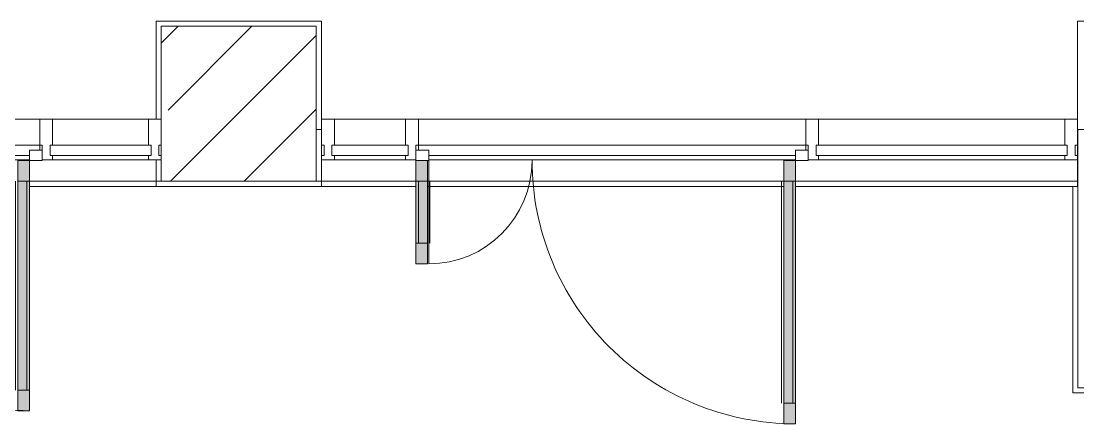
# Model space of a CAD drawing. Header units: millimetres. Extents: x -4185 to 186529, y -8553 to 29097.
# Drawn here: x 107136 to 111229, y 10760 to 12320 of the extents above; entities that cross this region are included whole.
import ezdxf

# ---------------------------------------------------------------- set-up
doc = ezdxf.new("R2010")
doc.units = ezdxf.units.MM
for name, color, linetype, lineweight, true_color in [('A-DETL-GENF-6', 7, 'Continuous', 5, 0xaaaaaa), ('A-DETL-GENF-7', 7, 'Continuous', 5, 0xe2e2e2), ('A-DOOR-3', 7, 'Continuous', 5, 0xaaaaaa), ('A-FLOR-1', 7, 'Continuous', 5, 0xaaaaaa)]:
    doc.layers.add(name, color=color, linetype=linetype, lineweight=lineweight, true_color=true_color)
for name, color, linetype, lineweight in [('A-GLAZ-CURT-2', 7, 'Continuous', 5), ('A-GLAZ-CWMG-2', 7, 'Continuous', 5), ('A-WALL', 7, 'Continuous', 9), ('I-WALL-3', 7, 'Continuous', 5), ('S-COLS-2', 7, 'Continuous', 5)]:
    doc.layers.add(name, color=color, linetype=linetype, lineweight=lineweight)

# ---------------------------------------------------------------- blocks, each defined once
blk = doc.blocks.new('Прямоугольный импост - Импост структурный с накладкой - 160мм Темный-32467808-1_10_1_птичка')
at = {"layer": 'A-GLAZ-CWMG-2'}
for p, q in [((-50, 40), (-50, 140)), ((-50, 140), (0, 140)), ((0, 140), (0, 40)), ((-40, 40), (-50, 40)), ((-50, -17), (-50, 0)), ((-50, 0), (-40, 0)), ((-40, 0), (-40, 40)), ((-10, 40), (-10, 0)), ((0, 40), (-10, 40)), ((-10, 0), (0, 0)), ((0, 0), (0, -17)), ((0, -17), (-50, -17))]:
    blk.add_line(p, q, dxfattribs=at)
blk = doc.blocks.new('Системная панель - Стекло - 40мм-32784007-1_10_1_птичка')
at = {"layer": 'A-GLAZ-CURT-2'}
for p, q in [((147.5, 0), (-147.5, 0)), ((-147.5, 0), (-147.5, -40)), ((147.5, -40), (147.5, 0)), ((-147.5, -40), (147.5, -40))]:
    blk.add_line(p, q, dxfattribs=at)
blk = doc.blocks.new('Дверь_Витражная_остекление_ - В-19-32784442-1_10_1_птичка')
at = {"layer": 'A-DETL-GENF-7'}
for points in [[(-665, 1040), (-710, 1040), (-710, 20), (-665, 20), (-665, 920)], [(715, 420), (715, 20), (760, 20), (760, 420)]]:
    blk.add_hatch(color=256, dxfattribs=at).paths.add_polyline_path(points)
at = {"layer": 'A-DETL-GENF-6'}
for p, q in [((-710, 1040), (-665, 1040)), ((-710, 1040), (-710, 20)), ((-665, 1040), (-710, 1040)), ((-710, 1040), (-710, 20)), ((-665, 1040), (-665, 20)), ((-665, 20), (-665, 1040)), ((-710, 960), (-665, 960)), ((-700, 960), (-700, 100)), ((-656, 960), (-656, 100)), ((760, 420), (715, 420)), ((715, 420), (715, 20)), ((760, 420), (715, 420)), ((715, 420), (715, 20)), ((760, 420), (760, 20)), ((760, 20), (760, 420)), ((706, 340), (706, 100)), ((760, 340), (715, 340)), ((750, 340), (750, 100)), ((-710, 100), (-665, 100)), ((760, 100), (715, 100)), ((-665, 20), (-710, 20)), ((-710, 20), (-665, 20))]:
    blk.add_line(p, q, dxfattribs=at)
at = {"layer": 'A-DOOR-3'}
for p, q in [((-710, 1040), (-710, 20)), ((710, 420), (710, 20)), ((-710, 20), (-760, 20)), ((-760, 20), (-760, -20)), ((-710, -20), (-710, 20)), ((760, 20), (710, 20)), ((710, 20), (710, -20)), ((760, -20), (760, 20)), ((-760, -20), (-710, -20)), ((710, -20), (760, -20))]:
    blk.add_line(p, q, dxfattribs=at)
for centre, radius, start, end in [((-710, 20), 1020, 360, 90), ((710, 20), 400, 90, 180)]:
    blk.add_arc(centre, radius, start, end, dxfattribs=at)
blk = doc.blocks.new('Прямоугольный импост - Импост структурный с накладкой - 160мм Темный-32784438-1_10_1_птичка')
at = {"layer": 'A-GLAZ-CWMG-2'}
for p, q in [((49156, 11940), (50656, 11940)), ((49156, 11820), (49156, 11840)), ((49156, 11840), (50656, 11840)), ((50656, 11840), (50656, 11820)), ((49196, 11800), (50616, 11800)), ((49196, 11783), (50616, 11783))]:
    blk.add_line(p, q, dxfattribs=at)
blk = doc.blocks.new('Системная панель - Стекло - 40мм-32784544-1_10_1_птичка')
at = {"layer": 'A-GLAZ-CURT-2'}
for p, q in [((486.5, 0), (-486.5, 0)), ((-486.5, 0), (-486.5, -40)), ((486.5, -40), (486.5, 0)), ((-486.5, -40), (486.5, -40))]:
    blk.add_line(p, q, dxfattribs=at)
blk = doc.blocks.new('Прямоугольный импост - Импост структурный с накладкой - 160мм Темный-32784005-1_10_1_птичка')
at = {"layer": 'A-GLAZ-CWMG-2'}
for p, q in [((48831, 11940), (49106, 11940)), ((48831, 11783), (49106, 11783))]:
    blk.add_line(p, q, dxfattribs=at)
blk = doc.blocks.new('Прямоугольный импост - Импост структурный с накладкой - 160мм Темный-V273-1_10_1_птичка')
at = {"layer": 'A-GLAZ-CWMG-2'}
for p, q in [((-25, 40), (-25, 140)), ((-25, 140), (25, 140)), ((25, 140), (25, 40)), ((-15, 40), (-25, 40)), ((-25, -17), (-25, 0)), ((-25, 0), (-15, 0)), ((-15, 0), (-15, 40)), ((15, 40), (15, 20)), ((25, 40), (15, 40)), ((15, -17), (-25, -17))]:
    blk.add_line(p, q, dxfattribs=at)
blk = doc.blocks.new('Прямоугольный импост - Импост структурный с накладкой - 160мм Темный-V274-1_10_1_птичка')
at = {"layer": 'A-GLAZ-CWMG-2'}
for p, q in [((-25, 40), (-25, 140)), ((-25, 140), (25, 140)), ((25, 140), (25, 40)), ((-15, 40), (-25, 40)), ((-15, 20), (-15, 40)), ((15, 40), (15, 0)), ((25, 40), (15, 40)), ((15, 0), (25, 0)), ((25, 0), (25, -17)), ((25, -17), (-15, -17))]:
    blk.add_line(p, q, dxfattribs=at)
blk = doc.blocks.new('Прямоугольный импост - Импост структурный с накладкой - 160мм Темный-32784440-1_10_1_птичка')
at = {"layer": 'A-GLAZ-CWMG-2'}
for p, q in [((50706, 11940), (51659, 11940)), ((50706, 11783), (51659, 11783))]:
    blk.add_line(p, q, dxfattribs=at)
blk = doc.blocks.new('Прямоугольный импост - Импост структурный с накладкой - 160мм Темный-30755843-1_10_1_птичка')
at = {"layer": 'A-GLAZ-CWMG-2'}
for p, q in [((0, 140), (-50, 140)), ((-50, 140), (-50, 40)), ((0, 40), (0, 140)), ((-50, 40), (-40, 40)), ((-40, 0), (-50, 0)), ((-50, 0), (-50, -17)), ((-40, 40), (-40, 0)), ((-10, 0), (-10, 40)), ((-10, 40), (0, 40)), ((0, 0), (-10, 0)), ((0, -17), (0, 0)), ((-50, -17), (0, -17))]:
    blk.add_line(p, q, dxfattribs=at)
blk = doc.blocks.new('Дверь_Витражная_остекление_ - В-9-32786634-1_10_1_птичка')
at = {"layer": 'A-DETL-GENF-7'}
for points in [[(-639.5, 989), (-684.5, 989), (-684.5, 20), (-639.5, 20), (-639.5, 920)], [(689.5, 420), (689.5, 20), (734.5, 20), (734.5, 420)]]:
    blk.add_hatch(color=256, dxfattribs=at).paths.add_polyline_path(points)
at = {"layer": 'A-DETL-GENF-6'}
for p, q in [((-684.5, 989), (-639.5, 989)), ((-684.5, 989), (-684.5, 20)), ((-639.5, 989), (-684.5, 989)), ((-684.5, 989), (-684.5, 20)), ((-639.5, 989), (-639.5, 20)), ((-639.5, 20), (-639.5, 989)), ((-684.5, 909), (-639.5, 909)), ((-674.5, 909), (-674.5, 100)), ((-630.5, 909), (-630.5, 100)), ((734.5, 420), (689.5, 420)), ((689.5, 420), (689.5, 20)), ((734.5, 420), (689.5, 420)), ((689.5, 420), (689.5, 20)), ((734.5, 420), (734.5, 20)), ((734.5, 20), (734.5, 420)), ((680.5, 340), (680.5, 100)), ((734.5, 340), (689.5, 340)), ((724.5, 340), (724.5, 100)), ((-684.5, 100), (-639.5, 100)), ((734.5, 100), (689.5, 100)), ((-639.5, 20), (-684.5, 20)), ((-684.5, 20), (-639.5, 20))]:
    blk.add_line(p, q, dxfattribs=at)
at = {"layer": 'A-DOOR-3'}
for p, q in [((-684.5, 989), (-684.5, 20)), ((684.5, 420), (684.5, 20)), ((-684.5, 20), (-734.5, 20)), ((-734.5, 20), (-734.5, -20)), ((-684.5, -20), (-684.5, 20)), ((734.5, 20), (684.5, 20)), ((684.5, 20), (684.5, -20)), ((734.5, -20), (734.5, 20)), ((-734.5, -20), (-684.5, -20)), ((684.5, -20), (734.5, -20))]:
    blk.add_line(p, q, dxfattribs=at)
for centre, radius, start, end in [((-684.5, 20), 969, 360, 90), ((684.5, 20), 400, 90, 180)]:
    blk.add_arc(centre, radius, start, end, dxfattribs=at)
blk = doc.blocks.new('Прямоугольный импост - Импост структурный с накладкой - 160мм Темный-32786259-1_10_1_птичка')
at = {"layer": 'A-GLAZ-CWMG-2'}
for p, q in [((46240, 11940), (47689, 11940)), ((46240, 11820), (46240, 11840)), ((46240, 11840), (47689, 11840)), ((47689, 11840), (47689, 11820)), ((46280, 11800), (47649, 11800)), ((46280, 11783), (47649, 11783))]:
    blk.add_line(p, q, dxfattribs=at)
blk = doc.blocks.new('Системная панель - Стекло - 40мм-32786365-1_10_1_птичка')
at = {"layer": 'A-GLAZ-CURT-2'}
for p, q in [((195.5, 0), (-195.5, 0)), ((-195.5, 0), (-195.5, -40)), ((195.5, -40), (195.5, 0)), ((-195.5, -40), (195.5, -40))]:
    blk.add_line(p, q, dxfattribs=at)
blk = doc.blocks.new('Прямоугольный импост - Импост структурный с накладкой - 160мм Темный-32786261-1_10_1_птичка')
at = {"layer": 'A-GLAZ-CWMG-2'}
for p, q in [((47739, 11940), (48110, 11940)), ((47739, 11783), (48110, 11783))]:
    blk.add_line(p, q, dxfattribs=at)

msp = doc.modelspace()

# ---------------------------------------------------------------- hatches: boundary and pattern name
at = {"layer": 'S-COLS-2'}
h = msp.add_hatch(dxfattribs=at)
h.set_pattern_fill('FP_90', color=256, style=0, pattern_type=2)
h.set_pattern_definition([(45, (59518.7, 0), (-285.123, 285.123), []), (45, (59803.8, 0), (-285.123, 285.123), [504.031, -100.806, 16.764, -84.042])])
h.paths.add_polyline_path([(107678.7, 11700), (108278.7, 11700), (108278.7, 12300), (107678.7, 12300), (107678.7, 12143.8)])

# ---------------------------------------------------------------- linework, layer by layer
at = {"layer": 'A-FLOR-1'}
for p, q in [((107658.7, 11940), (107658.7, 12320)), ((107658.7, 12320), (108298.7, 12320)), ((108298.7, 12320), (108298.7, 11900)), ((111227.7, 11940), (111227.7, 12320)), ((111227.7, 12320), (111851.2, 12320)), ((107658.7, 11679), (107658.7, 11783)), ((108664.7, 11680), (107167.7, 11680)), ((107167.7, 11679), (107658.7, 11679)), ((108298.7, 11700), (108298.7, 11679)), ((108298.7, 11679), (108664.7, 11679)), ((110089.7, 11680), (108709.7, 11680)), ((108709.7, 11679), (110089.7, 11679)), ((111208.7, 11680), (110134.7, 11680)), ((110134.7, 11679), (111227.7, 11679)), ((111208.7, 10880), (111208.7, 11680)), ((111227.7, 11679), (111227.7, 11700)), ((115268.7, 10880), (111208.7, 10880))]:
    msp.add_line(p, q, dxfattribs=at)
at = {"layer": 'A-WALL'}
msp.add_line((111228.7, 11700), (111228.7, 11900), dxfattribs=at)
at = {"layer": 'I-WALL-3'}
for p, q in [((108299.7, 11900), (108278.7, 11900)), ((108278.7, 11900), (108278.7, 11700)), ((108299.7, 11700), (108299.7, 11900)), ((111228.7, 11900), (111227.7, 11900)), ((111227.7, 11900), (111227.7, 11700)), ((113678.7, 11900), (111228.7, 11900)), ((107678.7, 11700), (107167.7, 11700)), ((108664.7, 11700), (108278.7, 11700)), ((110089.7, 11700), (108709.7, 11700)), ((111228.7, 11700), (110134.7, 11700)), ((111228.7, 11700), (111228.7, 10900)), ((111228.7, 10900), (115218.7, 10900))]:
    msp.add_line(p, q, dxfattribs=at)
at = {"layer": 'S-COLS-2'}
for p, q in [((108278.7, 12300), (107678.7, 12300)), ((107678.7, 12300), (107678.7, 11700)), ((108278.7, 11900), (108278.7, 12300)), ((108278.7, 11700), (108278.7, 11900)), ((107678.7, 11700), (108278.7, 11700))]:
    msp.add_line(p, q, dxfattribs=at)

# ---------------------------------------------------------------- block references
at = {"layer": 'A-DOOR-3', "rotation": 180}
for name, p in [('Дверь_Витражная_остекление_ - В-9-32786634-1_10_1_птичка', (106483.2, 11800)), ('Дверь_Витражная_остекление_ - В-19-32784442-1_10_1_птичка', (109424.7, 11800))]:
    msp.add_blockref(name, p, dxfattribs=at)
at = {"layer": 'A-GLAZ-CURT-2', "rotation": 180}
for name, p in [('Системная панель - Стекло - 40мм-32786365-1_10_1_птичка', (107443.2, 11800)), ('Системная панель - Стекло - 40мм-32784007-1_10_1_птичка', (108487.2, 11800)), ('Системная панель - Стекло - 40мм-32784544-1_10_1_птичка', (110701.2, 11800))]:
    msp.add_blockref(name, p, dxfattribs=at)
at = {"layer": 'A-GLAZ-CWMG-2'}
for name, p in [('Прямоугольный импост - Импост структурный с накладкой - 160мм Темный-32786259-1_10_1_птичка', (59518.7, 0)), ('Прямоугольный импост - Импост структурный с накладкой - 160мм Темный-32786261-1_10_1_птичка', (59518.7, 0)), ('Прямоугольный импост - Импост структурный с накладкой - 160мм Темный-30755843-1_10_1_птичка', (107678.7, 11800)), ('Прямоугольный импост - Импост структурный с накладкой - 160мм Темный-32784005-1_10_1_птичка', (59518.7, 0)), ('Прямоугольный импост - Импост структурный с накладкой - 160мм Темный-32784438-1_10_1_птичка', (59518.7, 0)), ('Прямоугольный импост - Импост структурный с накладкой - 160мм Темный-32784440-1_10_1_птичка', (59518.7, 0)), ('Прямоугольный импост - Импост структурный с накладкой - 160мм Темный-30755843-1_10_1_птичка', (111227.7, 11800))]:
    msp.add_blockref(name, p, dxfattribs=at)
at = {"layer": 'A-GLAZ-CWMG-2', "extrusion": (0, 0, -1)}
for name, p in [('Прямоугольный импост - Импост структурный с накладкой - 160мм Темный-V273-1_10_1_птичка', (-107232.7, 11800)), ('Прямоугольный импост - Импост структурный с накладкой - 160мм Темный-32467808-1_10_1_птичка', (-108299.7, 11800)), ('Прямоугольный импост - Импост структурный с накладкой - 160мм Темный-V274-1_10_1_птичка', (-108649.7, 11800)), ('Прямоугольный импост - Импост структурный с накладкой - 160мм Темный-V273-1_10_1_птичка', (-110199.7, 11800))]:
    msp.add_blockref(name, p, dxfattribs=at)

doc.saveas('drawing.dxf')
